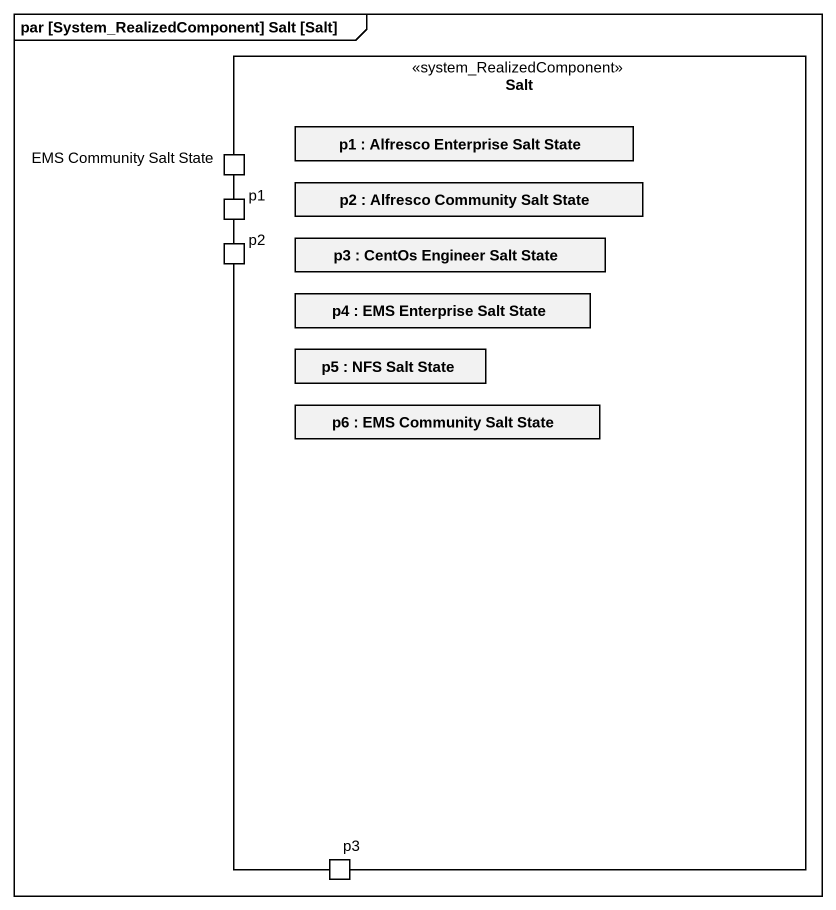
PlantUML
@startuml
mainframe par [System_RealizedComponent] Salt [Salt]
rectangle Salt <<system_RealizedComponent>> {
  rectangle "p1 : Alfresco Enterprise Salt State" as p1
  port "EMS Community Salt State" as EMS_Community_Salt_State
  port "p1" as p1_2
  rectangle "p2 : Alfresco Community Salt State" as p2
  port "p2" as p2_2
  rectangle "p3 : CentOs Engineer Salt State" as p3
  rectangle "p4 : EMS Enterprise Salt State" as p4
  rectangle "p5 : NFS Salt State" as p5
  rectangle "p6 : EMS Community Salt State" as p6
  port "p3" as p3_2
}
@enduml
